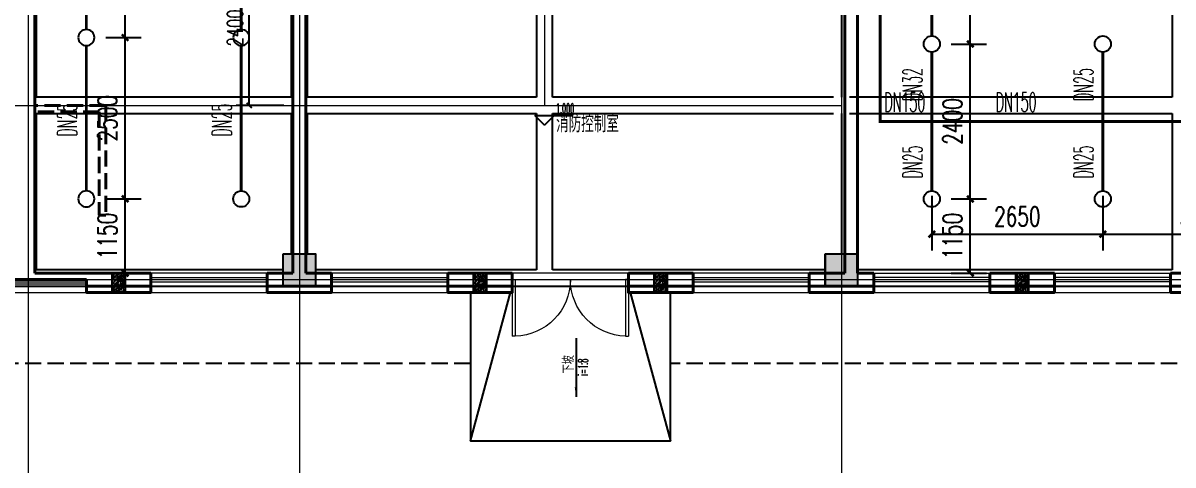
# Model space of a CAD drawing. Extents: x 1031190 to 1725648, y 733081 to 1571294.
# Drawn here: x 1125335 to 1143154, y 1134682 to 1141532 of the extents above; entities that cross this region are included whole.
import ezdxf

# ---------------------------------------------------------------- set-up
doc = ezdxf.new("R2010")
doc.units = 0
doc.header["$LTSCALE"] = 1000
doc.header["$MEASUREMENT"] = 0
for name, pattern in [('__DASH', [0.35, 0.25, -0.1]), ('ACAD_ISO10W100', [18.5, 12, -3, 0.5, -3]), ('DASH', [0.35, 0.25, -0.1]), ('DOTE', [2.42, 2, -0.2, 0.02, -0.2])]:
    doc.linetypes.add(name, pattern=pattern)
for name, color, linetype in [('A-EQPM-MECH', 191, 'Continuous'), ('AXIS', 3, 'Continuous'), ('BEAM', 4, 'Continuous'), ('DIM_ELEV', 3, 'Continuous'), ('DIM_SYMB', 3, 'Continuous'), ('EQUIP_不分区喷淋', 7, 'Continuous'), ('PIPE-不分区喷淋', 6, 'ZP'), ('PUB_TEXT', 4, 'Continuous'), ('S-COLU-HATCH', 30, 'Continuous'), ('S-COLU-LINE1', 6, 'Continuous'), ('TEXT_不分区喷淋', 7, 'Continuous'), ('TWT_DIM', 3, 'Continuous'), ('卫生间', 6, 'Continuous')]:
    doc.layers.add(name, color=color, linetype=linetype)
for name, color, linetype, lineweight in [('DOTE', 19, 'DOTE', 9), ('WALL', 9, 'Continuous', 40), ('WINDOW', 8, 'Continuous', 15), ('平面-看线', 45, 'Continuous', 15)]:
    doc.layers.add(name, color=color, linetype=linetype, lineweight=lineweight)
doc.styles.add('_TCH_DIM', font='SIMPLEX.shx', dxfattribs={"width": 0.6, "oblique": 10, "bigfont": 'hztxt.shx'})
doc.styles.add('_TCH_DIM_T3', font='SIMPLEX', dxfattribs={"width": 0.705882, "bigfont": 'GBCBIG'})
doc.styles.add('_TWT_PIPEDN', font='SIMPLEX.shx', dxfattribs={"width": 0.6, "oblique": 10, "height": 3, "bigfont": 'HZTXT.shx'})
doc.styles.get("Standard").update_dxf_attribs({"font": 'gbenor.shx', "bigfont": 'gbcbig.shx'})
doc.linetypes.add('ZP', pattern='A,3,-0.2,["ZP",Standard,S=0.25,R=0,X=-0.1,Y=-0.115],-0.35', length=3.55)
doc.dimstyles.new('_TCH_ARCH&&80', dxfattribs={"dimtxt": 238, "dimasz": 80, "dimexe": 200, "dimexo": 240, "dimgap": 101, "dimtad": 1, "dimdec": 0, "dimzin": 0, "dimdsep": 46, "dimtxsty": '_TCH_DIM_T3', "dimblk": 'ARCHTICK', "dimcen": 0.09, "dimclrt": 4, "dimazin": 2, "dimtfac": 1, "dimtdec": 0, "dimtix": 1, "dimtmove": 2, "dimatfit": 3, "dimfxl": 0, "dimtolj": 1, "dimtzin": 0, "dimarcsym": 0})
doc.dimstyles.new('_TWT_ARCH&&100', dxfattribs={"dimtxt": 297.5, "dimasz": 100, "dimexe": 250, "dimexo": 300, "dimgap": 126.25, "dimtad": 1, "dimdec": 0, "dimzin": 0, "dimdsep": 46, "dimtxsty": '_TCH_DIM_T3', "dimblk": 'ARCHTICK', "dimcen": 0.09, "dimclrt": 7, "dimazin": 2, "dimtfac": 1, "dimtdec": 0, "dimtix": 1, "dimtmove": 2, "dimatfit": 3, "dimfxl": 0, "dimtolj": 1, "dimtzin": 0, "dimarcsym": 0})

# ---------------------------------------------------------------- blocks, each defined once
blk = doc.blocks.new('A$C1F291256')
at = {"layer": 'BEAM'}
h = blk.add_hatch(color=256, dxfattribs=at)
h.dxf.hatch_style = 1
h.paths.add_polyline_path([(16750, -13000), (17250, -13000), (17250, -13500), (16750, -13500)])
h = blk.add_hatch(color=256, dxfattribs=at)
h.dxf.hatch_style = 1
h.paths.add_polyline_path([(25150, -13000), (25650, -13000), (25650, -13500), (25150, -13500)])
at = {"layer": 'BEAM', "linetype": 'ByBlock'}
h = blk.add_hatch(dxfattribs=at)
h.set_pattern_fill('ARMORED', color=2, scale=10, style=0)
h.set_pattern_definition([(50, (-1630521.62, 464305.3), (71.7260183, -6.2752135), [7.5, -82.5]), (355, (-1630521.62, 464305.3), (-13.8751334, 75.2192134), [6, -66]), (100.4514, (-1630515.64, 464304.78), (57.8509382, 68.9439542), [6.374019, -70.1142112]), (46.1842, (-1630521.62, 464325.3), (106.724105, -16.5519014), [11.25, -123.75]), (96.6356, (-1630512.72, 464323.92), (93.4662706, 97.411787), [9.561029, -105.1713]), (351.1842, (-1630521.62, 464325.3), (93.4661945, 97.41186), [9, -99]), (21, (-1630511.62, 464320.3), (59.6907052, -40.261889), [7.5, -82.5]), (326, (-1630511.62, 464320.3), (24.3315332, 72.5150045), [6, -66]), (71.4514, (-1630506.644, 464316.95), (84.0222629, 32.2530497), [6.374019, -70.1142112]), (37.5, (-1630521.618, 464305.302), (1.21598553, 33.2893854), [0, -65.2, 0, -67, 0, -66.25]), (7.5, (-1630521.62, 464305.302), (26.30695374, 39.4411712), [0, -38.2, 0, -63.7, 0, -25.25]), (327.5, (-1630543.918, 464305.302), (53.3822436, -2.25548717), [0, -25, 0, -78, 0, -103.5]), (317.5, (-1630553.92, 464305.3), (58.3186169, 10.0104982), [0, -32.5, 0, -51.8, 0, -73.5]), (45, (-1630521.62, 464305.3), (-35.355339, 35.355339), [])])
h.paths.add_polyline_path([(14100, -13300), (14100, -13600), (14300, -13600), (14300, -13300)])
h = blk.add_hatch(dxfattribs=at)
h.set_pattern_fill('ARMORED', color=2, scale=10, style=0)
h.set_pattern_definition([(50, (-1624921.84, 464305.3), (71.7260183, -6.2752135), [7.5, -82.5]), (355, (-1624921.84, 464305.3), (-13.8751334, 75.2192134), [6, -66]), (100.4514, (-1624915.86, 464304.78), (57.8509382, 68.9439542), [6.374019, -70.1142112]), (46.1842, (-1624921.84, 464325.3), (106.724105, -16.5519014), [11.25, -123.75]), (96.6356, (-1624912.95, 464323.92), (93.4662706, 97.411787), [9.561029, -105.1713]), (351.1842, (-1624921.84, 464325.3), (93.4661945, 97.41186), [9, -99]), (21, (-1624911.84, 464320.3), (59.6907052, -40.261889), [7.5, -82.5]), (326, (-1624911.84, 464320.3), (24.3315332, 72.5150045), [6, -66]), (71.4514, (-1624906.866, 464316.95), (84.0222629, 32.2530497), [6.374019, -70.1142112]), (37.5, (-1624921.84, 464305.302), (1.21598553, 33.2893854), [0, -65.2, 0, -67, 0, -66.25]), (7.5, (-1624921.84, 464305.302), (26.30695374, 39.4411712), [0, -38.2, 0, -63.7, 0, -25.25]), (327.5, (-1624944.14, 464305.302), (53.3822436, -2.25548717), [0, -25, 0, -78, 0, -103.5]), (317.5, (-1624954.14, 464305.3), (58.3186169, 10.0104982), [0, -32.5, 0, -51.8, 0, -73.5]), (45, (-1624921.84, 464305.3), (-35.355339, 35.355339), [])])
h.paths.add_polyline_path([(19700, -13300), (19700, -13600), (19900, -13600), (19900, -13300)])
h = blk.add_hatch(dxfattribs=at)
h.set_pattern_fill('ARMORED', color=2, scale=10, style=0)
h.set_pattern_definition([(50, (-1622121.83, 464305.3), (71.7260183, -6.2752135), [7.5, -82.5]), (355, (-1622121.83, 464305.3), (-13.8751334, 75.2192134), [6, -66]), (100.4514, (-1622115.85, 464304.78), (57.8509382, 68.9439542), [6.374019, -70.1142112]), (46.1842, (-1622121.83, 464325.3), (106.724105, -16.5519014), [11.25, -123.75]), (96.6356, (-1622112.94, 464323.92), (93.4662706, 97.411787), [9.561029, -105.1713]), (351.1842, (-1622121.83, 464325.3), (93.4661945, 97.41186), [9, -99]), (21, (-1622111.83, 464320.3), (59.6907052, -40.261889), [7.5, -82.5]), (326, (-1622111.83, 464320.3), (24.3315332, 72.5150045), [6, -66]), (71.4514, (-1622106.856, 464316.95), (84.0222629, 32.2530497), [6.374019, -70.1142112]), (37.5, (-1622121.83, 464305.302), (1.21598553, 33.2893854), [0, -65.2, 0, -67, 0, -66.25]), (7.5, (-1622121.83, 464305.302), (26.30695374, 39.4411712), [0, -38.2, 0, -63.7, 0, -25.25]), (327.5, (-1622144.13, 464305.302), (53.3822436, -2.25548717), [0, -25, 0, -78, 0, -103.5]), (317.5, (-1622154.13, 464305.3), (58.3186169, 10.0104982), [0, -32.5, 0, -51.8, 0, -73.5]), (45, (-1622121.83, 464305.3), (-35.355339, 35.355339), [])])
h.paths.add_polyline_path([(22500, -13300), (22500, -13600), (22700, -13600), (22700, -13300)])
h = blk.add_hatch(dxfattribs=at)
h.set_pattern_fill('ARMORED', color=2, scale=10, style=0)
h.set_pattern_definition([(50, (-1616521.62, 464305.3), (71.7260183, -6.2752135), [7.5, -82.5]), (355, (-1616521.62, 464305.3), (-13.8751334, 75.2192134), [6, -66]), (100.4514, (-1616515.64, 464304.78), (57.8509382, 68.9439542), [6.374019, -70.1142112]), (46.1842, (-1616521.62, 464325.3), (106.724105, -16.5519014), [11.25, -123.75]), (96.6356, (-1616512.72, 464323.92), (93.4662706, 97.411787), [9.561029, -105.1713]), (351.1842, (-1616521.62, 464325.3), (93.4661945, 97.41186), [9, -99]), (21, (-1616511.62, 464320.3), (59.6907052, -40.261889), [7.5, -82.5]), (326, (-1616511.62, 464320.3), (24.3315332, 72.5150045), [6, -66]), (71.4514, (-1616506.644, 464316.95), (84.0222629, 32.2530497), [6.374019, -70.1142112]), (37.5, (-1616521.618, 464305.302), (1.21598553, 33.2893854), [0, -65.2, 0, -67, 0, -66.25]), (7.5, (-1616521.62, 464305.302), (26.30695374, 39.4411712), [0, -38.2, 0, -63.7, 0, -25.25]), (327.5, (-1616543.918, 464305.302), (53.3822436, -2.25548717), [0, -25, 0, -78, 0, -103.5]), (317.5, (-1616553.92, 464305.3), (58.3186169, 10.0104982), [0, -32.5, 0, -51.8, 0, -73.5]), (45, (-1616521.62, 464305.3), (-35.355339, 35.355339), [])])
h.paths.add_polyline_path([(28100, -13300), (28100, -13600), (28300, -13600), (28300, -13300)])
at = {"layer": 'BEAM'}
for p, q in [((12925, -10575), (12925, -6615)), ((16875, -7150), (16875, -10575)), ((17125, -10575), (17125, -7150)), ((20675, -7150), (20675, -10575)), ((20925, -10575), (20925, -7150)), ((25400, -7150), (25400, -10575)), ((25650, -10575), (25650, -7150)), ((30525, -7150), (30525, -10575)), ((16875, -10575), (12925, -10575)), ((20675, -10575), (17125, -10575)), ((25275, -10575), (20925, -10575)), ((30525, -10575), (25525, -10575)), ((12925, -13250), (12925, -10825)), ((12925, -10825), (16875, -10825)), ((16875, -10825), (16875, -13000)), ((17125, -13000), (17125, -10825)), ((17125, -10825), (20675, -10825)), ((20675, -10825), (20675, -13250)), ((20925, -13250), (20925, -10825)), ((20925, -10825), (25275, -10825)), ((25400, -10825), (25400, -13000)), ((25525, -10825), (30525, -10825)), ((25650, -13000), (25650, -10825)), ((30525, -10825), (30525, -13250)), ((16751, -13250), (12925, -13250)), ((20675, -13250), (17251, -13250)), ((25151, -13250), (20925, -13250)), ((30525, -13250), (25651, -13250)), ((8851, -13500), (12800, -13500)), ((12800, -13500), (16751, -13500)), ((17251, -13500), (20800, -13500)), ((20800, -13500), (25151, -13500)), ((25651, -13500), (30650, -13500))]:
    blk.add_line(p, q, dxfattribs=at)
for points in [[(16750, -13000), (17250, -13000), (17250, -13500), (16750, -13500)], [(25150, -13000), (25650, -13000), (25650, -13500), (25150, -13500)]]:
    blk.add_lwpolyline(points, close=True, dxfattribs=at)
at = {"layer": 'BEAM', "color": 2, "linetype": 'ByBlock'}
for points in [[(14100, -13300), (14300, -13300), (14300, -13600), (14100, -13600)], [(19700, -13300), (19900, -13300), (19900, -13600), (19700, -13600)], [(22500, -13300), (22700, -13300), (22700, -13600), (22500, -13600)], [(28100, -13300), (28300, -13300), (28300, -13600), (28100, -13600)]]:
    blk.add_lwpolyline(points, close=True, dxfattribs=at)
blk = doc.blocks.new('1241241')
at = {"layer": 'WALL', "color": 251, "linetype": '__DASH'}
for p, q in [((1100, 2600), (0, 2600)), ((0, 2500), (0, 2600)), ((1000, 2500), (0, 2500)), ((1000, 2500), (1000, 900)), ((1100, 2600), (1100, 900)), ((1100, 900), (1000, 900))]:
    blk.add_line(p, q, dxfattribs=at)
blk = doc.blocks.new('rewerwer')
at = {"layer": 'S-COLU-HATCH'}
h = blk.add_hatch(color=8, dxfattribs=at)
h.dxf.hatch_style = 1
h.paths.add_polyline_path([(1309938, 1137956), (1310438, 1137956), (1310438, 1137456), (1309938, 1137456)])
h = blk.add_hatch(color=8, dxfattribs=at)
h.dxf.hatch_style = 1
h.paths.add_polyline_path([(1318338, 1137956), (1318838, 1137956), (1318838, 1137456), (1318338, 1137456)])
at = {"layer": 'S-COLU-LINE1', "color": 8}
for points in [[(1309938, 1137956), (1310438, 1137956), (1310438, 1137456), (1309938, 1137456)], [(1318338, 1137956), (1318838, 1137956), (1318838, 1137456), (1318338, 1137456)]]:
    blk.add_lwpolyline(points, close=True, dxfattribs=at)
blk = doc.blocks.new('_ArchTick')
at = {"color": 0, "linetype": 'ByBlock', "const_width": 0.4}
blk.add_lwpolyline([(-0.5, -0.5), (0.5, 0.5)], dxfattribs=at)
blk = doc.blocks.new('*D323')
at = {"layer": 'AXIS', "color": 0, "lineweight": -2}
for p, q in [((1129377, 1142656), (1128640, 1142656)), ((1128840, 1140256), (1128840, 1142656)), ((1129377, 1140256), (1128640, 1140256))]:
    blk.add_line(p, q, dxfattribs=at)
at = {"layer": 'Defpoints', "color": 0}
for p in [(1128840, 1142656), (1129617, 1142656), (1129617, 1140256)]:
    blk.add_point(p, dxfattribs=at)
at = {"layer": 'AXIS', "color": 0, "lineweight": -2, "xscale": 80, "yscale": 80, "zscale": 80}
for p, rotation in [((1128840, 1142656), 90), ((1128840, 1140256), 270)]:
    blk.add_blockref('_ArchTick', p, dxfattribs=dict(at, rotation=rotation))
at = {"layer": 'AXIS', "color": 4, "insert": (1128620, 1141456), "char_height": 238, "attachment_point": 5, "rotation": 90, "style": '_TCH_DIM_T3'}
blk.add_mtext('\\A1;2400', dxfattribs=at)
blk = doc.blocks.new('*D704')
at = {"layer": 'Defpoints', "color": 0}
for p in [(1139417, 1139156), (1142067, 1139156), (1142067, 1138259)]:
    blk.add_point(p, dxfattribs=at)
at = {"layer": 'TWT_DIM', "color": 0, "lineweight": -2}
for p, q in [((1139417, 1138856), (1139417, 1138009)), ((1142067, 1138856), (1142067, 1138009)), ((1139417, 1138259), (1142067, 1138259))]:
    blk.add_line(p, q, dxfattribs=at)
at = {"layer": 'TWT_DIM', "color": 0, "lineweight": -2, "xscale": 100, "yscale": 100, "zscale": 100, "rotation": 180}
blk.add_blockref('_ArchTick', (1139417, 1138259), dxfattribs=at)
at = {"layer": 'TWT_DIM', "color": 0, "lineweight": -2, "xscale": 100, "yscale": 100, "zscale": 100}
blk.add_blockref('_ArchTick', (1142067, 1138259), dxfattribs=at)
at = {"layer": 'TWT_DIM', "color": 7, "insert": (1140742, 1138534), "char_height": 297.5, "attachment_point": 5, "style": '_TCH_DIM_T3'}
blk.add_mtext('\\A1;2650', dxfattribs=at)
blk = doc.blocks.new('*D705')
at = {"layer": 'Defpoints', "color": 0}
for p in [(1142067, 1139156), (1145167, 1139156), (1145167, 1138259)]:
    blk.add_point(p, dxfattribs=at)
at = {"layer": 'TWT_DIM', "color": 0, "lineweight": -2}
for p, q in [((1142067, 1138856), (1142067, 1138009)), ((1145167, 1138856), (1145167, 1138009)), ((1142067, 1138259), (1145167, 1138259))]:
    blk.add_line(p, q, dxfattribs=at)
at = {"layer": 'TWT_DIM', "color": 0, "lineweight": -2, "xscale": 100, "yscale": 100, "zscale": 100, "rotation": 180}
blk.add_blockref('_ArchTick', (1142067, 1138259), dxfattribs=at)
at = {"layer": 'TWT_DIM', "color": 0, "lineweight": -2, "xscale": 100, "yscale": 100, "zscale": 100}
blk.add_blockref('_ArchTick', (1145167, 1138259), dxfattribs=at)
at = {"layer": 'TWT_DIM', "color": 7, "insert": (1143617, 1138534), "char_height": 297.5, "attachment_point": 5, "style": '_TCH_DIM_T3'}
blk.add_mtext('\\A1;3100', dxfattribs=at)
blk = doc.blocks.new('*D721')
at = {"layer": 'Defpoints', "color": 0}
for p in [(1139417, 1143206), (1140014, 1143206), (1139417, 1141206)]:
    blk.add_point(p, dxfattribs=at)
at = {"layer": 'TWT_DIM', "color": 0, "lineweight": -2}
for p, q in [((1139717, 1143206), (1140264, 1143206)), ((1140014, 1141206), (1140014, 1143206)), ((1139717, 1141206), (1140264, 1141206))]:
    blk.add_line(p, q, dxfattribs=at)
at = {"layer": 'TWT_DIM', "color": 0, "lineweight": -2, "xscale": 100, "yscale": 100, "zscale": 100}
for p, rotation in [((1140014, 1143206), 90), ((1140014, 1141206), 270)]:
    blk.add_blockref('_ArchTick', p, dxfattribs=dict(at, rotation=rotation))
at = {"layer": 'TWT_DIM', "color": 7, "insert": (1139739, 1142206), "char_height": 297.5, "attachment_point": 5, "rotation": 90, "style": '_TCH_DIM_T3'}
blk.add_mtext('\\A1;2000', dxfattribs=at)
blk = doc.blocks.new('*D722')
at = {"layer": 'Defpoints', "color": 0}
for p in [(1139417, 1141206), (1140014, 1141206), (1139417, 1138806)]:
    blk.add_point(p, dxfattribs=at)
at = {"layer": 'TWT_DIM', "color": 0, "lineweight": -2}
for p, q in [((1139717, 1141206), (1140264, 1141206)), ((1140014, 1138806), (1140014, 1141206)), ((1139717, 1138806), (1140264, 1138806))]:
    blk.add_line(p, q, dxfattribs=at)
at = {"layer": 'TWT_DIM', "color": 0, "lineweight": -2, "xscale": 100, "yscale": 100, "zscale": 100}
for p, rotation in [((1140014, 1141206), 90), ((1140014, 1138806), 270)]:
    blk.add_blockref('_ArchTick', p, dxfattribs=dict(at, rotation=rotation))
at = {"layer": 'TWT_DIM', "color": 7, "insert": (1139739, 1140006), "char_height": 297.5, "attachment_point": 5, "rotation": 90, "style": '_TCH_DIM_T3'}
blk.add_mtext('\\A1;2400', dxfattribs=at)
blk = doc.blocks.new('*D723')
at = {"layer": 'Defpoints', "color": 0}
for p in [(1139417, 1138806), (1140014, 1138806), (1139417, 1137656)]:
    blk.add_point(p, dxfattribs=at)
at = {"layer": 'TWT_DIM', "color": 0, "lineweight": -2}
for p, q in [((1139717, 1138806), (1140264, 1138806)), ((1140014, 1137656), (1140014, 1138806)), ((1139717, 1137656), (1140264, 1137656))]:
    blk.add_line(p, q, dxfattribs=at)
at = {"layer": 'TWT_DIM', "color": 0, "lineweight": -2, "xscale": 100, "yscale": 100, "zscale": 100}
for p, rotation in [((1140014, 1138806), 90), ((1140014, 1137656), 270)]:
    blk.add_blockref('_ArchTick', p, dxfattribs=dict(at, rotation=rotation))
at = {"layer": 'TWT_DIM', "color": 7, "insert": (1139739, 1138231), "char_height": 297.5, "attachment_point": 5, "rotation": 90, "style": '_TCH_DIM_T3'}
blk.add_mtext('\\A1;1150', dxfattribs=at)
blk = doc.blocks.new('*D754')
at = {"layer": 'Defpoints', "color": 0}
for p in [(1126317, 1138806), (1126917, 1138806), (1126317, 1137656)]:
    blk.add_point(p, dxfattribs=at)
at = {"layer": 'TWT_DIM', "color": 0, "lineweight": -2}
for p, q in [((1126617, 1138806), (1127167, 1138806)), ((1126917, 1137656), (1126917, 1138806)), ((1126617, 1137656), (1127167, 1137656))]:
    blk.add_line(p, q, dxfattribs=at)
at = {"layer": 'TWT_DIM', "color": 0, "lineweight": -2, "xscale": 100, "yscale": 100, "zscale": 100}
for p, rotation in [((1126917, 1138806), 90), ((1126917, 1137656), 270)]:
    blk.add_blockref('_ArchTick', p, dxfattribs=dict(at, rotation=rotation))
at = {"layer": 'TWT_DIM', "color": 7, "insert": (1126642, 1138231), "char_height": 297.5, "attachment_point": 5, "rotation": 90, "style": '_TCH_DIM_T3'}
blk.add_mtext('\\A1;1150', dxfattribs=at)
blk = doc.blocks.new('*D755')
at = {"layer": 'Defpoints', "color": 0}
for p in [(1126317, 1141306), (1126917, 1141306), (1126317, 1138806)]:
    blk.add_point(p, dxfattribs=at)
at = {"layer": 'TWT_DIM', "color": 0, "lineweight": -2}
for p, q in [((1126617, 1141306), (1127167, 1141306)), ((1126917, 1138806), (1126917, 1141306)), ((1126617, 1138806), (1127167, 1138806))]:
    blk.add_line(p, q, dxfattribs=at)
at = {"layer": 'TWT_DIM', "color": 0, "lineweight": -2, "xscale": 100, "yscale": 100, "zscale": 100}
for p, rotation in [((1126917, 1141306), 90), ((1126917, 1138806), 270)]:
    blk.add_blockref('_ArchTick', p, dxfattribs=dict(at, rotation=rotation))
at = {"layer": 'TWT_DIM', "color": 7, "insert": (1126642, 1140056), "char_height": 297.5, "attachment_point": 5, "rotation": 90, "style": '_TCH_DIM_T3'}
blk.add_mtext('\\A1;2500', dxfattribs=at)
blk = doc.blocks.new('*D756')
at = {"layer": 'Defpoints', "color": 0}
for p in [(1126317, 1143506), (1126917, 1143506), (1126317, 1141306)]:
    blk.add_point(p, dxfattribs=at)
at = {"layer": 'TWT_DIM', "color": 0, "lineweight": -2}
for p, q in [((1126617, 1143506), (1127167, 1143506)), ((1126917, 1141306), (1126917, 1143506)), ((1126617, 1141306), (1127167, 1141306))]:
    blk.add_line(p, q, dxfattribs=at)
at = {"layer": 'TWT_DIM', "color": 0, "lineweight": -2, "xscale": 100, "yscale": 100, "zscale": 100}
for p, rotation in [((1126917, 1143506), 90), ((1126917, 1141306), 270)]:
    blk.add_blockref('_ArchTick', p, dxfattribs=dict(at, rotation=rotation))
at = {"layer": 'TWT_DIM', "color": 7, "insert": (1126642, 1142406), "char_height": 297.5, "attachment_point": 5, "rotation": 90, "style": '_TCH_DIM_T3'}
blk.add_mtext('\\A1;2200', dxfattribs=at)
blk = doc.blocks.new('$TwtSys$00000125')
blk.add_circle((0, 0, 0), 1)
blk = doc.blocks.new('$DorLib2D$00000002')
for p, q in [((-0.5, 0), (-0.5, 0.4875)), ((-0.475, 0.4875), (-0.5, 0.4875)), ((-0.475, 0), (-0.475, 0.4875)), ((0.475, 0), (0.475, 0.4875)), ((0.475, 0.4875), (0.5, 0.4875)), ((0.5, 0), (0.5, 0.4875)), ((-0.5, 0), (-0.475, 0)), ((0.5, 0), (0.475, 0))]:
    blk.add_line(p, q)
at = {"lineweight": 13}
for centre, start, end in [((-0.4875, 0), 0, 88.53072), ((0.4875, 0), 91.46928, 180)]:
    blk.add_arc(centre, 0.4875, start, end, dxfattribs=at)
blk = doc.blocks.new('$WINLIB2D$00000001')
at = {"color": 0}
for points in [[(-0.5, 0.5), (-0.5, -0.5)], [(-0.5, 0.5), (0.5, 0.5)], [(0.5, -0.5), (0.5, 0.5)], [(0.5, 0.1667), (-0.5, 0.1667)], [(0.5, -0.1667), (-0.5, -0.1667)], [(-0.5, -0.5), (0.5, -0.5)]]:
    blk.add_lwpolyline(points, dxfattribs=at)

msp = doc.modelspace()

# ---------------------------------------------------------------- hatches: boundary and pattern name
at = {"layer": 'DIM_SYMB'}
msp.add_hatch(color=8, dxfattribs=at).paths.add_polyline_path([(1133904.3, 1135737.7), (1133904.3, 1135887.7), (1133884.3, 1135887.7)])
at = {"layer": 'PIPE-不分区喷淋'}
for points in [[(1138617, 1140006.1), (1138617, 1139983.6), (1138594.5, 1139983.6)], [(1138617, 1140006.1), (1138594.5, 1140006.1), (1138594.5, 1139983.6)]]:
    msp.add_hatch(color=256, dxfattribs=at).paths.add_polyline_path(points)

# ---------------------------------------------------------------- linework, layer by layer
at = {"layer": 'A-EQPM-MECH', "color": 8}
for points in [[(1134716.6, 1137456.1), (1134717, 1137454.6)], [(1132266.6, 1137356.1), (1132266.6, 1135056.1), (1135366.6, 1135056.1), (1135366.6, 1137356.1)], [(1132266.6, 1135056.1), (1132889.5, 1137356.1)], [(1134743.6, 1137356.1), (1135366.6, 1135056.1)]]:
    msp.add_lwpolyline(points, dxfattribs=at)
at = {"layer": 'DIM_ELEV', "color": 8}
for p, q in [((1133416.7, 1139949.8), (1133266.7, 1140099.8)), ((1133266.7, 1140099.8), (1133851.2, 1140099.8)), ((1133416.7, 1139949.8), (1133566.7, 1140099.8))]:
    msp.add_line(p, q, dxfattribs=at)
at = {"layer": 'DIM_SYMB', "color": 8}
msp.add_lwpolyline([(1133904.3, 1136645.9), (1133904.3, 1135737.7)], dxfattribs=at)
at = {"layer": 'DOTE', "linetype": 'ACAD_ISO10W100', "ltscale": 100}
for p, q in [((1125417, 1157556.1), (1125417, 1132856.1)), ((1129617, 1157556.1), (1129617, 1132856.1)), ((1133417, 1157556.1), (1133417, 1140256.1)), ((1138017, 1157556.1), (1138017, 1132856.1)), ((1110440.6, 1140256.1), (1138017, 1140256.1)), ((1110440.6, 1137556.1), (1188217, 1137556.1))]:
    msp.add_line(p, q, dxfattribs=at)
at = {"layer": 'PIPE-不分区喷淋', "const_width": 45}
for points in [[(1138617, 1140006.1), (1138617, 1148006.1)], [(1126317, 1143381.1), (1126317, 1141431.1)], [(1128717, 1141431.1), (1128717, 1143381.1)], [(1139417, 1143081.1), (1139417, 1141331.1)], [(1126317, 1141181.1), (1126317, 1138931.1)], [(1128717, 1138931.1), (1128717, 1141181.1)], [(1139417, 1140006.1), (1139417, 1141081.1)], [(1142067, 1141081.1), (1142067, 1140006.1)], [(1138617, 1140006.1), (1139417, 1140006.1)], [(1139417, 1138931.1), (1139417, 1140006.1)], [(1139417, 1140006.1), (1142067, 1140006.1)], [(1142067, 1140006.1), (1145167, 1140006.1)], [(1142067, 1140006.1), (1142067, 1138931.1)]]:
    msp.add_lwpolyline(points, dxfattribs=at)
at = {"layer": 'WALL', "color": 8}
for p, q in [((1125517, 1137656.1), (1125517, 1153256.1)), ((1129517, 1137656.1), (1129517, 1142656.1)), ((1138267, 1137656.1), (1138267, 1142656.1)), ((1129717, 1137656.1), (1129717, 1142556.1)), ((1138067, 1137656.1), (1138067, 1142556.1)), ((1125517, 1137656.1), (1126317, 1137656.1)), ((1127317, 1137656.1), (1126317, 1137656.1)), ((1127317, 1137456.1), (1127317, 1137656.1)), ((1129517, 1137656.1), (1129117, 1137656.1)), ((1129117, 1137656.1), (1129117, 1137456.1)), ((1130117, 1137656.1), (1129717, 1137656.1)), ((1130117, 1137456.1), (1130117, 1137656.1)), ((1132916.6, 1137656.1), (1131917, 1137656.1)), ((1131917, 1137656.1), (1131917, 1137456.1)), ((1132916.6, 1137456.1), (1132916.6, 1137656.1)), ((1135717, 1137656.1), (1134716.6, 1137656.1)), ((1134716.6, 1137656.1), (1134716.6, 1137456.1)), ((1135717, 1137456.1), (1135717, 1137656.1)), ((1138067, 1137656.1), (1137517, 1137656.1)), ((1137517, 1137656.1), (1137517, 1137456.1)), ((1138517, 1137656.1), (1138267, 1137656.1)), ((1138517, 1137456.1), (1138517, 1137656.1)), ((1141317, 1137656.1), (1140317, 1137656.1)), ((1140317, 1137656.1), (1140317, 1137456.1)), ((1141317, 1137456.1), (1141317, 1137656.1)), ((1144117, 1137656.1), (1143117, 1137656.1)), ((1143117, 1137656.1), (1143117, 1137456.1)), ((1124517, 1137556.1), (1125417, 1137556.1)), ((1125417, 1137556.1), (1126317, 1137556.1)), ((1126317, 1137556.1), (1126317, 1137456.1)), ((1126317, 1137456.1), (1126317, 1137556.1)), ((1126317, 1137456.1), (1127317, 1137456.1)), ((1129117, 1137456.1), (1129617, 1137456.1)), ((1129617, 1137456.1), (1130117, 1137456.1)), ((1131917, 1137456.1), (1132916.6, 1137456.1)), ((1134716.6, 1137456.1), (1135717, 1137456.1)), ((1137517, 1137456.1), (1138167, 1137456.1)), ((1138167, 1137456.1), (1138517, 1137456.1)), ((1140317, 1137456.1), (1141317, 1137456.1)), ((1143117, 1137456.1), (1144117, 1137456.1))]:
    msp.add_line(p, q, dxfattribs=at)
for points in [[(1127317, 1137456.1), (1127317, 1137356.1), (1126317, 1137356.1), (1126317, 1137456.1)], [(1130117, 1137456.1), (1130117, 1137356.1), (1129117, 1137356.1), (1129117, 1137456.1)], [(1132916.6, 1137456.1), (1132916.6, 1137356.1), (1131916.6, 1137356.1), (1131916.6, 1137456.1)], [(1135717, 1137456.1), (1135717, 1137356.1), (1134717, 1137356.1), (1134717, 1137456.1)], [(1138517, 1137456.1), (1138517, 1137356.1), (1137517, 1137356.1), (1137517, 1137456.1)], [(1141317, 1137456.1), (1141317, 1137356.1), (1140317, 1137356.1), (1140317, 1137456.1)], [(1144117, 1137456.1), (1144117, 1137356.1), (1143117, 1137356.1), (1143117, 1137456.1)]]:
    msp.add_lwpolyline(points, dxfattribs=at)
at = {"layer": 'WINDOW'}
for p, q in [((1134716.6, 1137656.1), (1132916.6, 1137656.1)), ((1134716.6, 1137456.1), (1132916.6, 1137456.1))]:
    msp.add_line(p, q, dxfattribs=at)
at = {"layer": '卫生间', "color": 8, "linetype": 'DASH'}
for points in [[(1132266.6, 1136256.1), (1115967, 1136256.1)], [(1184517, 1136256.1), (1135366.6, 1136256.1)]]:
    msp.add_lwpolyline(points, dxfattribs=at)
at = {"layer": '平面-看线', "color": 8}
for points in [[(1124517, 1137356.1), (1126317, 1137356.1)], [(1127317, 1137356.1), (1129117, 1137356.1)], [(1130116.6, 1137356.1), (1131916.6, 1137356.1)], [(1135717, 1137356.1), (1137517, 1137356.1)], [(1138517, 1137356.1), (1140317, 1137356.1)], [(1141317, 1137356.1), (1143117, 1137356.1)]]:
    msp.add_lwpolyline(points, dxfattribs=at)

# ---------------------------------------------------------------- block references
at = {"color": 8}
msp.add_blockref('1241241', (1125517, 1137656.1), dxfattribs=at)
at = {"layer": 'BEAM'}
msp.add_blockref('A$C1F291256', (1112617, 1150956.1), dxfattribs=at)
at = {"layer": 'EQUIP_不分区喷淋', "xscale": 125, "zscale": 125}
for p, yscale, rotation in [((1126317, 1141306.1), -125, 179.999999999915), ((1128717, 1141306.1), -125, 179.999999999915), ((1139417, 1141206.1), 125, 1.243358235020514e-11), ((1142067, 1141206.1), 125, 1.243358235020514e-11), ((1126317, 1138806.1), -125, 179.999999999915), ((1128717, 1138806.1), 125, 359.9999999999829), ((1139417, 1138806.1), 125, 1.243358235020514e-11), ((1142067, 1138806.1), 125, 1.243358235020514e-11)]:
    msp.add_blockref('$TwtSys$00000125', p, dxfattribs=dict(at, yscale=yscale, rotation=rotation))
at = {"layer": 'S-COLU-LINE1', "color": 8}
msp.add_blockref('rewerwer', (-180570.7, 0), dxfattribs=at)
at = {"layer": 'WINDOW'}
for name, p, xscale, yscale, zscale, rotation in [('$WINLIB2D$00000001', (1128217, 1137556.1), 1800, -200, 1800, 180.0000000000081), ('$WINLIB2D$00000001', (1131017, 1137556.1), 1800, -200, 1800, 179.9999999999938), ('$WINLIB2D$00000001', (1136617, 1137556.1), 1800, -200, 1800, 179.9999999999938), ('$WINLIB2D$00000001', (1139417, 1137556.1), -1800, -200, -1800, 179.9999999999931), ('$WINLIB2D$00000001', (1142217, 1137556.1), -1800, -200, -1800, 179.9999999999931), ('$WINLIB2D$00000001', (1125417, 1137506.1), -1800, 100, -1800, 359.9999999998444), ('$DorLib2D$00000002', (1133816.6, 1137556.1), -1800, 1800, -1800, 179.9999999999938)]:
    msp.add_blockref(name, p, dxfattribs=dict(at, xscale=xscale, yscale=yscale, zscale=zscale, rotation=rotation))

# ---------------------------------------------------------------- texts
at = {"layer": 'DIM_ELEV', "color": 8, "style": '_TCH_DIM', "width": 0.423529}
msp.add_text('1.000', height=148.75, dxfattribs=at).set_placement((1133593, 1140134.8))
at = {"layer": 'DIM_SYMB', "color": 8, "style": '_TCH_DIM'}
for s, height, width, p in [('下坡', 175, 0.6, (1133873.4, 1136101.2)), ('i=1:8', 148.75, 0.423529, (1134088, 1136065.1))]:
    msp.add_text(s, height=height, rotation=90, dxfattribs=dict(at, width=width)).set_placement(p)
at = {"layer": 'PUB_TEXT', "color": 8}
msp.add_text('消防控制室', height=270.07, dxfattribs=at).set_placement((1133595.8, 1139838.2))
at = {"layer": 'TEXT_不分区喷淋', "style": '_TWT_PIPEDN', "width": 0.48}
for s, p in [('DN32', (1139267, 1140324.2)), ('DN25', (1141917, 1140322.5)), ('DN25', (1126167, 1139772.6)), ('DN25', (1128567, 1139772.6)), ('DN25', (1139267, 1139122.5)), ('DN25', (1141917, 1139122.5))]:
    msp.add_text(s, height=300, rotation=90, dxfattribs=at).set_placement(p)
for p in [(1138680.1, 1140156.1), (1140405.1, 1140156.1)]:
    msp.add_text('DN150', height=300, dxfattribs=at).set_placement(p)

# ---------------------------------------------------------------- dimensions: what is measured, and where the dimension line sits
at = {"layer": 'AXIS'}
dim = msp.add_aligned_dim(p1=(1129617, 1140256.1), p2=(1129617, 1142656.1), distance=776.5, dimstyle='_TCH_ARCH&&80', dxfattribs=at)
dim.commit()
dim.dimension.update_dxf_attribs({"geometry": '*D323', "text_midpoint": (1128620.4, 1141456.1)})
at = {"layer": 'TWT_DIM'}
for p1, p2, distance, picture, middle in [((1126317, 1141306.1), (1126317, 1143506.1), -600.1, '*D756', (1126642, 1142406.1)), ((1139417, 1141206.1), (1139417, 1143206.1), -596.8, '*D721', (1139738.7, 1142206.1)), ((1126317, 1138806.1), (1126317, 1141306.1), -600.1, '*D755', (1126642, 1140056.1)), ((1139417, 1138806.1), (1139417, 1141206.1), -596.8, '*D722', (1139738.7, 1140006.1)), ((1139417, 1139156.1), (1142067, 1139156.1), -897.4, '*D704', (1140742, 1138533.8)), ((1142067, 1139156.1), (1145167, 1139156.1), -897.4, '*D705', (1143617, 1138533.8)), ((1126317, 1137656.1), (1126317, 1138806.1), -600.1, '*D754', (1126642, 1138231.1)), ((1139417, 1137656.1), (1139417, 1138806.1), -596.8, '*D723', (1139738.7, 1138231.1))]:
    dim = msp.add_aligned_dim(p1=p1, p2=p2, distance=distance, dimstyle='_TWT_ARCH&&100', dxfattribs=at)
    dim.commit()
    dim.dimension.update_dxf_attribs({"geometry": picture, "text_midpoint": middle})

doc.saveas('drawing.dxf')
